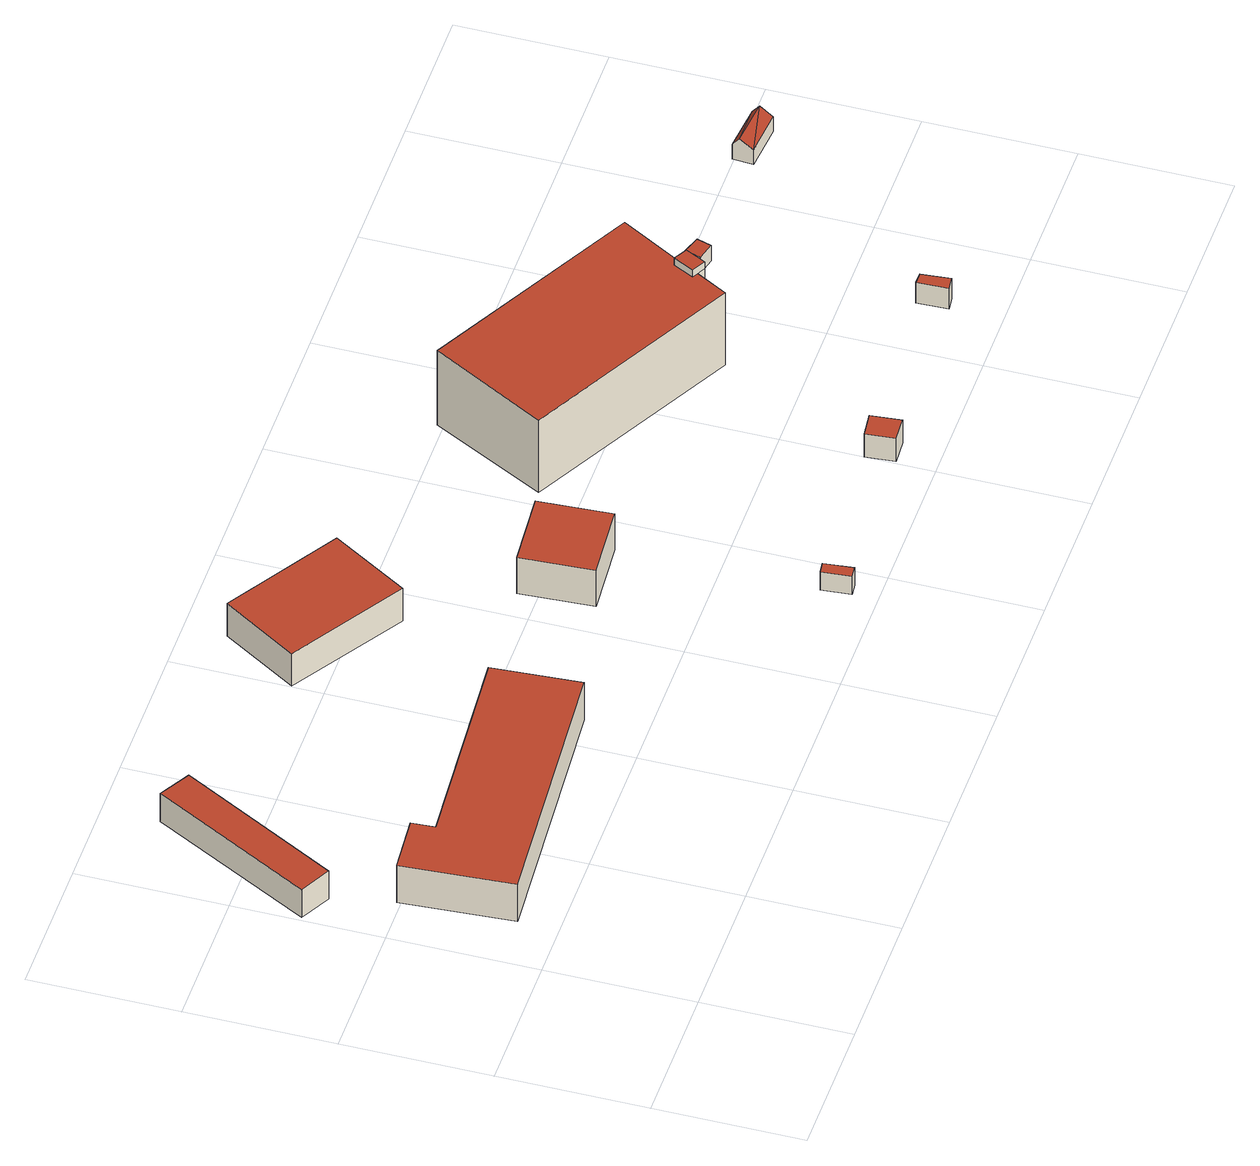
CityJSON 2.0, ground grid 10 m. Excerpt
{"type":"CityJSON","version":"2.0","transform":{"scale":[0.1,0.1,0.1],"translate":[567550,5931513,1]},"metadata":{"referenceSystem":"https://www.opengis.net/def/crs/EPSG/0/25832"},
"CityObjects":{
"building1":{"type":"Building","attributes":{"Grundfläche 2D":"29.219551","Grundhöhe NN":"1.601"},"geometry":[{"type":"Solid","lod":"3","boundaries":[[[[0,1,2,3]],[[4,5,3,2]],[[5,6,0,3]],[[6,7,1,0]],[[7,4,2,1]],[[7,6,5,4]]]],"semantics":{"surfaces":[{"type":"RoofSurface"},{"type":"WallSurface"},{"type":"GroundSurface"}],"values":[[0,1,1,1,1,2]]}}]},
"building2":{"type":"Building","attributes":{"Grundfläche 2D":"117.899579","Grundhöhe NN":"1.423"},"geometry":[{"type":"Solid","lod":"3","boundaries":[[[[8,9,10,11,12,13]],[[14,15,11,10]],[[15,16,12,11]],[[16,17,13,12]],[[17,18,8,13]],[[18,19,9,8]],[[19,14,10,9]],[[15,14,19,18,17,16]]]],"semantics":{"surfaces":[{"type":"RoofSurface"},{"type":"WallSurface"},{"type":"GroundSurface"}],"values":[[0,1,1,1,1,1,1,2]]}}]},
"building3":{"type":"Building","attributes":{"Grundfläche 2D":"53.882550","Grundhöhe NN":"1.364"},"geometry":[{"type":"Solid","lod":"3","boundaries":[[[[20,21,22,23]],[[24,25,23,22]],[[25,26,20,23]],[[26,27,21,20]],[[27,24,22,21]],[[27,26,25,24]]]],"semantics":{"surfaces":[{"type":"RoofSurface"},{"type":"WallSurface"},{"type":"GroundSurface"}],"values":[[0,1,1,1,1,2]]}}]},
"building4":{"type":"Building","attributes":{"Grundfläche 2D":"1.787607","Grundhöhe NN":"3.555"},"geometry":[{"type":"Solid","lod":"3","boundaries":[[[[28,29,30,31]],[[32,33,31,30]],[[33,34,28,31]],[[34,35,29,28]],[[35,32,30,29]],[[35,34,33,32]]]],"semantics":{"surfaces":[{"type":"RoofSurface"},{"type":"WallSurface"},{"type":"GroundSurface"}],"values":[[0,1,1,1,1,2]]}}]},
"building5":{"type":"Building","attributes":{"Grundfläche 2D":"25.752498","Grundhöhe NN":"1.637"},"geometry":[{"type":"Solid","lod":"3","boundaries":[[[[36,37,38,39]],[[40,41,39,38]],[[41,42,36,39]],[[42,43,37,36]],[[43,40,38,37]],[[43,42,41,40]]]],"semantics":{"surfaces":[{"type":"RoofSurface"},{"type":"WallSurface"},{"type":"GroundSurface"}],"values":[[0,1,1,1,1,2]]}}]},
"building6":{"type":"Building","attributes":{"Grundfläche 2D":"3.551046","Grundhöhe NN":"3.013"},"geometry":[{"type":"Solid","lod":"3","boundaries":[[[[44,45,46,47]],[[48,49,47,46]],[[49,50,44,47]],[[50,51,45,44]],[[51,48,46,45]],[[51,50,49,48]]]],"semantics":{"surfaces":[{"type":"RoofSurface"},{"type":"WallSurface"},{"type":"GroundSurface"}],"values":[[0,1,1,1,1,2]]}}]},
"building7":{"type":"Building","attributes":{"Grundfläche 2D":"142.020511","Grundhöhe NN":"1.766"},"children":["building7-1"],"geometry":[{"type":"Solid","lod":"3","boundaries":[[[[52,53,54]],[[55,56,57,58,53,52,59]],[[60,61,53,58]],[[61,62,54,53]],[[62,63,52,54]],[[63,64,59,52]],[[64,65,55,59]],[[65,66,56,55]],[[66,67,57,56]],[[67,60,58,57]],[[62,61,60,67,66,65,64,63]]]],"semantics":{"surfaces":[{"type":"RoofSurface"},{"type":"WallSurface"},{"type":"GroundSurface"}],"values":[[0,0,1,1,1,1,1,1,1,1,2]]}}]},
"building7-1":{"type":"BuildingInstallation","parents":["building7"],"geometry":[{"type":"MultiSurface","lod":"3","boundaries":[[[68,69,70,71]],[[53,54,68,71]],[[68,54,52,72,69]],[[70,69,72,73]],[[73,58,53,71,70]]],"semantics":{"surfaces":[{"type":"RoofSurface"},{"type":"WallSurface"}],"values":[0,1,1,1,1]}}]},
"building8":{"type":"Building","attributes":{"Grundfläche 2D":"1.715867","Grundhöhe NN":"3.013"},"geometry":[{"type":"Solid","lod":"3","boundaries":[[[[74,75,76,77]],[[78,79,77,76]],[[79,80,74,77]],[[80,81,75,74]],[[81,78,76,75]],[[81,80,79,78]]]],"semantics":{"surfaces":[{"type":"RoofSurface"},{"type":"WallSurface"},{"type":"GroundSurface"}],"values":[[0,1,1,1,1,2]]}}]},
"building9":{"type":"Building","attributes":{"Grundfläche 2D":"1.353713","Grundhöhe NN":"2.252"},"geometry":[{"type":"Solid","lod":"3","boundaries":[[[[82,83,84,85]],[[86,87,85,84]],[[87,88,82,85]],[[88,89,83,82]],[[89,86,84,83]],[[89,88,87,86]]]],"semantics":{"surfaces":[{"type":"RoofSurface"},{"type":"WallSurface"},{"type":"GroundSurface"}],"values":[[0,1,1,1,1,2]]}}]},
"building10":{"type":"Building","attributes":{"Grundfläche 2D":"4.557421","Grundhöhe NN":"2.511"},"geometry":[{"type":"Solid","lod":"3","boundaries":[[[[90,91,92]],[[93,91,90]],[[93,90,94]],[[93,94,95]],[[92,91,96,97]],[[94,90,92,97,98]],[[95,94,98,99]],[[96,91,93,95,99]],[[97,96,99,98]]]],"semantics":{"surfaces":[{"type":"RoofSurface"},{"type":"WallSurface"},{"type":"GroundSurface"}],"values":[[0,0,0,0,1,1,1,1,2]]}}]}
},
"vertices":[
[22,243,29],[80,350,29],[59,362,29],[1,254,29],[59,362,6],[1,254,6],[22,243,6],[80,350,6],
[33,203,35],[38,127,35],[224,141,35],[220,201,35],[73,190,35],[72,206,35],[224,141,4],[220,201,4],[73,190,4],[72,206,4],[33,203,4],[38,127,4],
[309,325,31],[233,372,31],[201,321,31],[277,273,31],[201,321,4],[277,273,4],[309,325,4],[233,372,4],
[363,31,41],[355,30,41],[357,10,41],[365,11,41],[357,10,26],[365,11,26],[363,31,26],[355,30,26],
[371,217,36],[319,213,36],[322,163,36],[374,167,36],[322,163,6],[374,167,6],[371,217,6],[319,213,6],
[501,43,39],[484,41,39],[486,21,39],[503,22,39],[486,21,20],[503,22,20],[501,43,20],[484,41,20],
[569,185,69],[567,168,69],[574,182,69],[448,303,70],[408,226,68],[551,150,68],[562,171,69],[592,227,70],[562,171,8],[567,168,8],[574,182,8],[569,185,8],[592,227,8],[448,303,8],[408,226,8],[551,150,8],
[574,182,75],[565,187,75],[558,173,75],[567,168,75],[565,187,69],[558,173,69],
[636,31,37],[634,51,37],[626,51,37],[627,30,37],[626,51,20],[627,30,20],[636,31,20],[634,51,20],
[633,184,26],[636,194,26],[624,198,26],[621,187,26],[624,198,13],[621,187,13],[633,184,13],[636,194,13],
[755,190,33],[722,184,27],[754,181,27],[723,193,33],[755,195,27],[723,198,27],[722,184,15],[754,181,15],[755,195,15],[723,198,15]
]}
